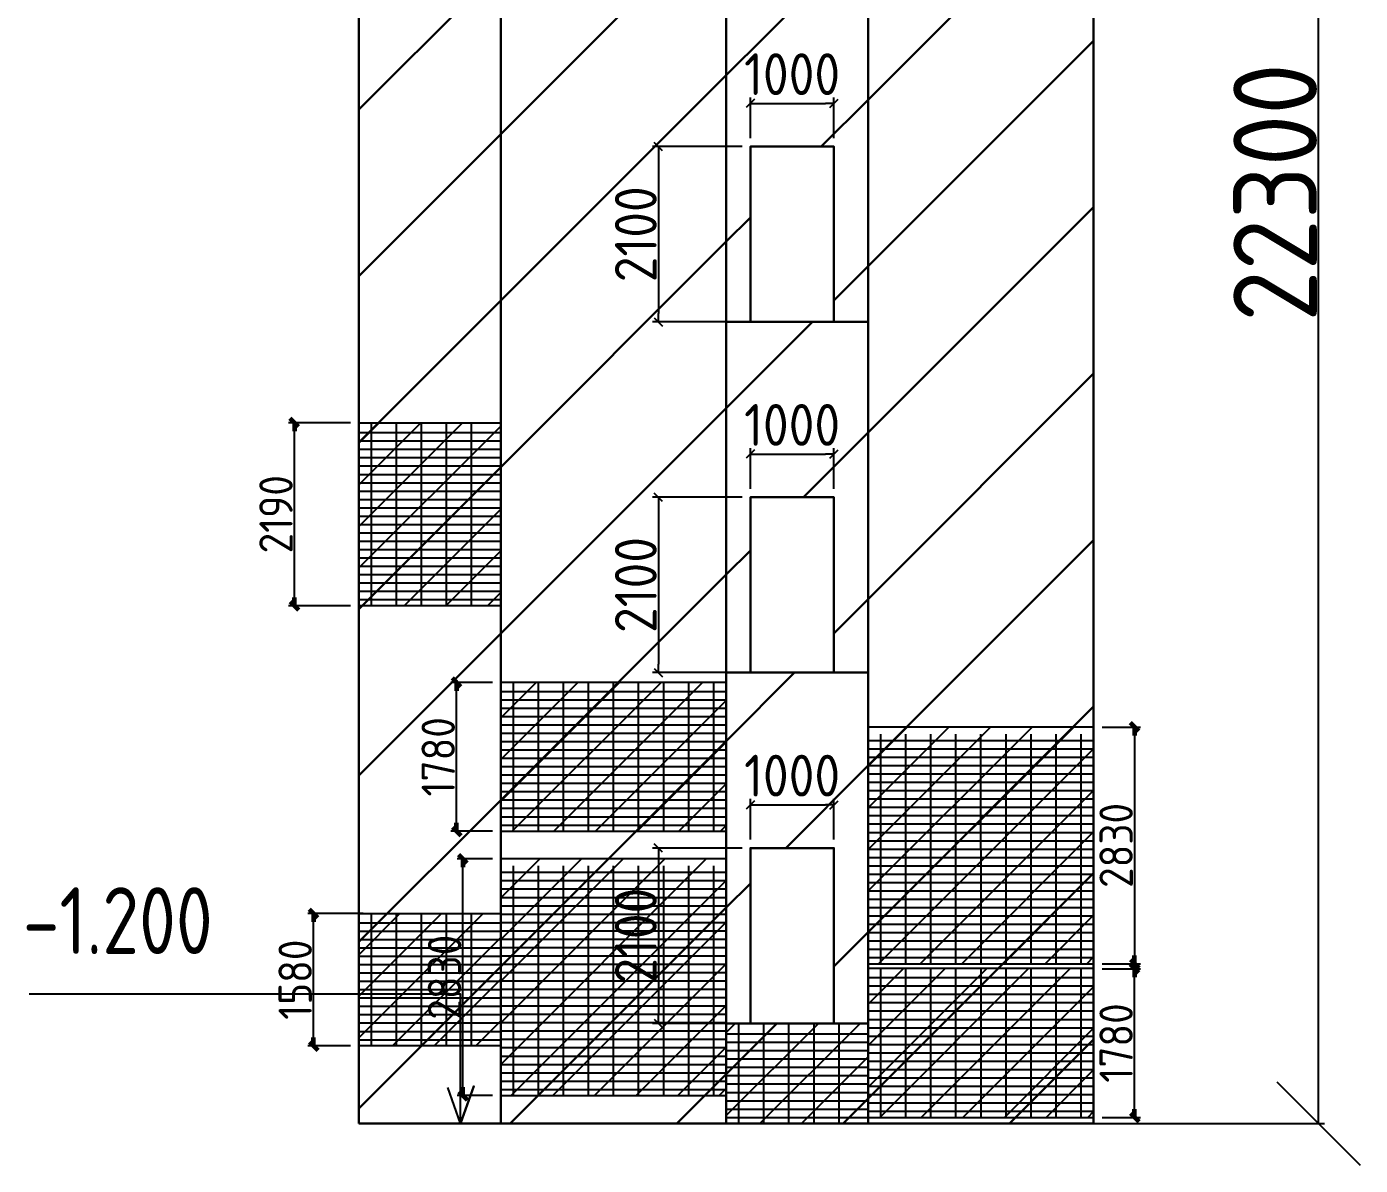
# Model space of a CAD drawing. Header units: millimetres. Extents: x -56773 to 221258, y -262288 to 26541.
# Drawn here: x 205287 to 221258, y -20177 to -6541 of the extents above; entities that cross this region are included whole.
import ezdxf

# ---------------------------------------------------------------- set-up
doc = ezdxf.new("R2010")
doc.units = ezdxf.units.MM
for name, color, linetype, lineweight in [('5.2) Алм резка', 3, 'Continuous', 60), ('5.3) Демонтаж бетона', 1, 'Continuous', 60), ('5.4) Шлифовка лиф шахт НЗ', 6, 'Continuous', 60)]:
    doc.layers.add(name, color=color, linetype=linetype, lineweight=lineweight)
doc.styles.get("Standard").update_dxf_attribs({"font": 'ГОСТ тип А.ttf'})
doc.styles.add('СПДС', font='isocpeur.ttf', dxfattribs={"width": 0.9})
doc.dimstyles.new('Размера А3', dxfattribs={"dimtxt": 200, "dimasz": 100, "dimexe": 70, "dimexo": 100, "dimgap": 20, "dimtad": 1, "dimdec": 0, "dimrnd": 10, "dimzin": 0, "dimdsep": 46, "dimtxsty": 'СПДС', "dimblk": 'ARROWHEAD_6', "dimcen": 1, "dimclrd": 256, "dimclre": 256, "dimclrt": 256, "dimazin": 0, "dimtfac": 1, "dimtdec": 0, "dimtmove": 2, "dimatfit": 3, "dimfxl": 1, "dimtolj": 1, "dimtzin": 0, "dimarcsym": 0})
pattern_1 = [(45, (35380.2, 0), (-996.808, 996.808), [])]

# ---------------------------------------------------------------- blocks, each defined once
blk = doc.blocks.new('ARROWHEAD_6')
at = {"color": 0, "linetype": 'Continuous'}
for p, q in [((-0.5, -0.5), (0.5, 0.5)), ((0, 0), (-1, 0))]:
    blk.add_line(p, q, dxfattribs=at)
blk = doc.blocks.new('*D7072')
at = {"lineweight": -2, "transparency": 16777216}
for p, q in [((213765, 2623), (220828, 2623)), ((220758, -18677), (220758, 1623)), ((213765, -19677), (220828, -19677))]:
    blk.add_line(p, q, dxfattribs=at)
at = {"layer": 'Defpoints', "color": 0, "lineweight": 25, "transparency": 16777216}
for p in [(213665, 2623), (220758, 2623), (213665, -19677)]:
    blk.add_point(p, dxfattribs=at)
at = {"lineweight": -2, "transparency": 16777216, "xscale": 1000, "yscale": 1000, "zscale": 1000}
for p, rotation in [((220758, 2623), 90), ((220758, -19677), 270)]:
    blk.add_blockref('ARROWHEAD_6', p, dxfattribs=dict(at, rotation=rotation))
at = {"lineweight": 25, "transparency": 16777216, "insert": (220238, -8527), "char_height": 1000, "attachment_point": 5, "rotation": 90, "style": 'СПДС'}
blk.add_mtext('\\A1;22300', dxfattribs=at)
blk = doc.blocks.new('*D7089')
at = {"lineweight": -2, "transparency": 16777216}
for p, q in [((213854, -7977), (212782, -7977)), ((212852, -8077), (212852, -9977)), ((213854, -10077), (212782, -10077))]:
    blk.add_line(p, q, dxfattribs=at)
at = {"layer": 'Defpoints', "color": 0, "lineweight": 25, "transparency": 16777216}
for p in [(213954, -7977), (212852, -10077), (213954, -10077)]:
    blk.add_point(p, dxfattribs=at)
at = {"lineweight": -2, "transparency": 16777216, "xscale": 100, "yscale": 100, "zscale": 100}
for p, rotation in [((212852, -7977), 90), ((212852, -10077), 270)]:
    blk.add_blockref('ARROWHEAD_6', p, dxfattribs=dict(at, rotation=rotation))
at = {"lineweight": 25, "transparency": 16777216, "insert": (212582, -9027), "char_height": 500, "attachment_point": 5, "rotation": 90, "style": 'СПДС'}
blk.add_mtext('\\A1;2100', dxfattribs=at)
blk = doc.blocks.new('*D7090')
at = {"lineweight": -2, "transparency": 16777216}
for p, q in [((213954, -7877), (213954, -7390)), ((214054, -7460), (214854, -7460)), ((214954, -7877), (214954, -7390))]:
    blk.add_line(p, q, dxfattribs=at)
at = {"layer": 'Defpoints', "color": 0, "lineweight": 25, "transparency": 16777216}
for p in [(214954, -7460), (213954, -7977), (214954, -7977)]:
    blk.add_point(p, dxfattribs=at)
at = {"lineweight": -2, "transparency": 16777216, "xscale": 100, "yscale": 100, "zscale": 100, "rotation": 180}
blk.add_blockref('ARROWHEAD_6', (213954, -7460), dxfattribs=at)
at = {"lineweight": -2, "transparency": 16777216, "xscale": 100, "yscale": 100, "zscale": 100}
blk.add_blockref('ARROWHEAD_6', (214954, -7460), dxfattribs=at)
at = {"lineweight": 25, "transparency": 16777216, "insert": (214454, -7110), "char_height": 500, "attachment_point": 5, "style": 'СПДС'}
blk.add_mtext('\\A1;1000', dxfattribs=at)
blk = doc.blocks.new('*D7091')
at = {"lineweight": -2, "transparency": 16777216}
for p, q in [((213854, -12177), (212782, -12177)), ((212852, -12277), (212852, -14177)), ((213854, -14277), (212782, -14277))]:
    blk.add_line(p, q, dxfattribs=at)
at = {"layer": 'Defpoints', "color": 0, "lineweight": 25, "transparency": 16777216}
for p in [(213954, -12177), (212852, -14277), (213954, -14277)]:
    blk.add_point(p, dxfattribs=at)
at = {"lineweight": -2, "transparency": 16777216, "xscale": 100, "yscale": 100, "zscale": 100}
for p, rotation in [((212852, -12177), 90), ((212852, -14277), 270)]:
    blk.add_blockref('ARROWHEAD_6', p, dxfattribs=dict(at, rotation=rotation))
at = {"lineweight": 25, "transparency": 16777216, "insert": (212582, -13227), "char_height": 500, "attachment_point": 5, "rotation": 90, "style": 'СПДС'}
blk.add_mtext('\\A1;2100', dxfattribs=at)
blk = doc.blocks.new('*D7092')
at = {"lineweight": -2, "transparency": 16777216}
for p, q in [((213954, -12077), (213954, -11590)), ((214954, -12077), (214954, -11590)), ((214054, -11660), (214854, -11660))]:
    blk.add_line(p, q, dxfattribs=at)
at = {"layer": 'Defpoints', "color": 0, "lineweight": 25, "transparency": 16777216}
for p in [(214954, -11660), (213954, -12177), (214954, -12177)]:
    blk.add_point(p, dxfattribs=at)
at = {"lineweight": -2, "transparency": 16777216, "xscale": 100, "yscale": 100, "zscale": 100, "rotation": 180}
blk.add_blockref('ARROWHEAD_6', (213954, -11660), dxfattribs=at)
at = {"lineweight": -2, "transparency": 16777216, "xscale": 100, "yscale": 100, "zscale": 100}
blk.add_blockref('ARROWHEAD_6', (214954, -11660), dxfattribs=at)
at = {"lineweight": 25, "transparency": 16777216, "insert": (214454, -11310), "char_height": 500, "attachment_point": 5, "style": 'СПДС'}
blk.add_mtext('\\A1;1000', dxfattribs=at)
blk = doc.blocks.new('*D7075')
at = {"lineweight": -2, "transparency": 16777216}
for p, q in [((213854, -16377), (212782, -16377)), ((212852, -16477), (212852, -18377)), ((213854, -18477), (212782, -18477))]:
    blk.add_line(p, q, dxfattribs=at)
at = {"layer": 'Defpoints', "color": 0, "lineweight": 25, "transparency": 16777216}
for p in [(213954, -16377), (212852, -18477), (213954, -18477)]:
    blk.add_point(p, dxfattribs=at)
at = {"lineweight": -2, "transparency": 16777216, "xscale": 100, "yscale": 100, "zscale": 100}
for p, rotation in [((212852, -16377), 90), ((212852, -18477), 270)]:
    blk.add_blockref('ARROWHEAD_6', p, dxfattribs=dict(at, rotation=rotation))
at = {"lineweight": 25, "transparency": 16777216, "insert": (212582, -17427), "char_height": 500, "attachment_point": 5, "rotation": 90, "style": 'СПДС'}
blk.add_mtext('\\A1;2100', dxfattribs=at)
blk = doc.blocks.new('*D7076')
at = {"lineweight": -2, "transparency": 16777216}
for p, q in [((213954, -16277), (213954, -15790)), ((214954, -16277), (214954, -15790)), ((214054, -15860), (214854, -15860))]:
    blk.add_line(p, q, dxfattribs=at)
at = {"layer": 'Defpoints', "color": 0, "lineweight": 25, "transparency": 16777216}
for p in [(214954, -15860), (213954, -16377), (214954, -16377)]:
    blk.add_point(p, dxfattribs=at)
at = {"lineweight": -2, "transparency": 16777216, "xscale": 100, "yscale": 100, "zscale": 100, "rotation": 180}
blk.add_blockref('ARROWHEAD_6', (213954, -15860), dxfattribs=at)
at = {"lineweight": -2, "transparency": 16777216, "xscale": 100, "yscale": 100, "zscale": 100}
blk.add_blockref('ARROWHEAD_6', (214954, -15860), dxfattribs=at)
at = {"lineweight": 25, "transparency": 16777216, "insert": (214454, -15510), "char_height": 500, "attachment_point": 5, "style": 'СПДС'}
blk.add_mtext('\\A1;1000', dxfattribs=at)
blk = doc.blocks.new('*D7145')
at = {"layer": '5.3) Демонтаж бетона', "lineweight": -2, "transparency": 16777216}
for p, q in [((209316, -17162), (208653, -17162)), ((208723, -18647), (208723, -17262)), ((209165, -18747), (208653, -18747))]:
    blk.add_line(p, q, dxfattribs=at)
at = {"layer": 'Defpoints', "color": 0, "lineweight": 25, "transparency": 16777216}
for p in [(208723, -17162), (209416, -17162), (209265, -18747)]:
    blk.add_point(p, dxfattribs=at)
at = {"layer": '5.3) Демонтаж бетона', "lineweight": -2, "transparency": 16777216, "xscale": 100, "yscale": 100, "zscale": 100}
for p, rotation in [((208723, -17162), 90), ((208723, -18747), 270)]:
    blk.add_blockref('ARROWHEAD_6', p, dxfattribs=dict(at, rotation=rotation))
at = {"layer": '5.3) Демонтаж бетона', "lineweight": 25, "transparency": 16777216, "insert": (208503, -17954), "char_height": 400, "attachment_point": 5, "rotation": 90, "style": 'СПДС'}
blk.add_mtext('\\A1;1580', dxfattribs=at)
blk = doc.blocks.new('*D7146')
at = {"layer": '5.3) Демонтаж бетона', "lineweight": -2, "transparency": 16777216}
for p, q in [((209165, -11285), (208423, -11285)), ((208493, -13376), (208493, -11385)), ((209165, -13476), (208423, -13476))]:
    blk.add_line(p, q, dxfattribs=at)
at = {"layer": 'Defpoints', "color": 0, "lineweight": 25, "transparency": 16777216}
for p in [(208493, -11285), (209265, -11285), (209265, -13476)]:
    blk.add_point(p, dxfattribs=at)
at = {"layer": '5.3) Демонтаж бетона', "lineweight": -2, "transparency": 16777216, "xscale": 100, "yscale": 100, "zscale": 100}
for p, rotation in [((208493, -11285), 90), ((208493, -13476), 270)]:
    blk.add_blockref('ARROWHEAD_6', p, dxfattribs=dict(at, rotation=rotation))
at = {"layer": '5.3) Демонтаж бетона', "lineweight": 25, "transparency": 16777216, "insert": (208273, -12380), "char_height": 400, "attachment_point": 5, "rotation": 90, "style": 'СПДС'}
blk.add_mtext('\\A1;2190', dxfattribs=at)
blk = doc.blocks.new('*D7147')
at = {"layer": '5.3) Демонтаж бетона', "lineweight": -2, "transparency": 16777216}
for p, q in [((210865, -14395), (210366, -14395)), ((210436, -16076), (210436, -14495)), ((210865, -16176), (210366, -16176))]:
    blk.add_line(p, q, dxfattribs=at)
at = {"layer": 'Defpoints', "color": 0, "lineweight": 25, "transparency": 16777216}
for p in [(210436, -14395), (210965, -14395), (210965, -16176)]:
    blk.add_point(p, dxfattribs=at)
at = {"layer": '5.3) Демонтаж бетона', "lineweight": -2, "transparency": 16777216, "xscale": 100, "yscale": 100, "zscale": 100}
for p, rotation in [((210436, -14395), 90), ((210436, -16176), 270)]:
    blk.add_blockref('ARROWHEAD_6', p, dxfattribs=dict(at, rotation=rotation))
at = {"layer": '5.3) Демонтаж бетона', "lineweight": 25, "transparency": 16777216, "insert": (210216, -15285), "char_height": 400, "attachment_point": 5, "rotation": 90, "style": 'СПДС'}
blk.add_mtext('\\A1;1780', dxfattribs=at)
blk = doc.blocks.new('*D7148')
at = {"layer": '5.3) Демонтаж бетона', "lineweight": -2, "transparency": 16777216}
for p, q in [((210865, -16507), (210442, -16507)), ((210512, -19242), (210512, -16607)), ((210865, -19342), (210442, -19342))]:
    blk.add_line(p, q, dxfattribs=at)
at = {"layer": 'Defpoints', "color": 0, "lineweight": 25, "transparency": 16777216}
for p in [(210512, -16507), (210965, -16507), (210965, -19342)]:
    blk.add_point(p, dxfattribs=at)
at = {"layer": '5.3) Демонтаж бетона', "lineweight": -2, "transparency": 16777216, "xscale": 100, "yscale": 100, "zscale": 100}
for p, rotation in [((210512, -16507), 90), ((210512, -19342), 270)]:
    blk.add_blockref('ARROWHEAD_6', p, dxfattribs=dict(at, rotation=rotation))
at = {"layer": '5.3) Демонтаж бетона', "lineweight": 25, "transparency": 16777216, "insert": (210292, -17924), "char_height": 400, "attachment_point": 5, "rotation": 90, "style": 'СПДС'}
blk.add_mtext('\\A1;2830', dxfattribs=at)
blk = doc.blocks.new('*D7149')
at = {"layer": '5.3) Демонтаж бетона', "lineweight": -2, "transparency": 16777216}
for p, q in [((218165, -14928), (218624, -14928)), ((218554, -15028), (218554, -17663)), ((218165, -17763), (218624, -17763))]:
    blk.add_line(p, q, dxfattribs=at)
at = {"layer": 'Defpoints', "color": 0, "lineweight": 25, "transparency": 16777216}
for p in [(218065, -14928), (218065, -17763), (218554, -17763)]:
    blk.add_point(p, dxfattribs=at)
at = {"layer": '5.3) Демонтаж бетона', "lineweight": -2, "transparency": 16777216, "xscale": 100, "yscale": 100, "zscale": 100}
for p, rotation in [((218554, -14928), 90), ((218554, -17763), 270)]:
    blk.add_blockref('ARROWHEAD_6', p, dxfattribs=dict(at, rotation=rotation))
at = {"layer": '5.3) Демонтаж бетона', "lineweight": 25, "transparency": 16777216, "insert": (218334, -16346), "char_height": 400, "attachment_point": 5, "rotation": 90, "style": 'СПДС'}
blk.add_mtext('\\A1;2830', dxfattribs=at)
blk = doc.blocks.new('*D7150')
at = {"layer": '5.3) Демонтаж бетона', "lineweight": -2, "transparency": 16777216}
for p, q in [((218165, -17822), (218624, -17822)), ((218554, -19503), (218554, -17922)), ((218165, -19603), (218624, -19603))]:
    blk.add_line(p, q, dxfattribs=at)
at = {"layer": 'Defpoints', "color": 0, "lineweight": 25, "transparency": 16777216}
for p in [(218065, -17822), (218554, -17822), (218065, -19603)]:
    blk.add_point(p, dxfattribs=at)
at = {"layer": '5.3) Демонтаж бетона', "lineweight": -2, "transparency": 16777216, "xscale": 100, "yscale": 100, "zscale": 100}
for p, rotation in [((218554, -17822), 90), ((218554, -19603), 270)]:
    blk.add_blockref('ARROWHEAD_6', p, dxfattribs=dict(at, rotation=rotation))
at = {"layer": '5.3) Демонтаж бетона', "lineweight": 25, "transparency": 16777216, "insert": (218334, -18712), "char_height": 400, "attachment_point": 5, "rotation": 90, "style": 'СПДС'}
blk.add_mtext('\\A1;1780', dxfattribs=at)
blk = doc.blocks.new('*D7167')
at = {"layer": '5.2) Алм резка', "lineweight": -2, "transparency": 16777216}
for p, q in [((209316, -17162), (208653, -17162)), ((208723, -18647), (208723, -17262)), ((209165, -18747), (208653, -18747))]:
    blk.add_line(p, q, dxfattribs=at)
at = {"layer": 'Defpoints', "color": 0, "lineweight": 25, "transparency": 16777216}
for p in [(208723, -17162), (209416, -17162), (209265, -18747)]:
    blk.add_point(p, dxfattribs=at)
at = {"layer": '5.2) Алм резка', "lineweight": -2, "transparency": 16777216, "xscale": 100, "yscale": 100, "zscale": 100}
for p, rotation in [((208723, -17162), 90), ((208723, -18747), 270)]:
    blk.add_blockref('ARROWHEAD_6', p, dxfattribs=dict(at, rotation=rotation))
at = {"layer": '5.2) Алм резка', "lineweight": 25, "transparency": 16777216, "insert": (208503, -17954), "char_height": 400, "attachment_point": 5, "rotation": 90, "style": 'СПДС'}
blk.add_mtext('\\A1;1580', dxfattribs=at)
blk = doc.blocks.new('*D7168')
at = {"layer": '5.2) Алм резка', "lineweight": -2, "transparency": 16777216}
for p, q in [((209165, -11285), (208423, -11285)), ((208493, -13376), (208493, -11385)), ((209165, -13476), (208423, -13476))]:
    blk.add_line(p, q, dxfattribs=at)
at = {"layer": 'Defpoints', "color": 0, "lineweight": 25, "transparency": 16777216}
for p in [(208493, -11285), (209265, -11285), (209265, -13476)]:
    blk.add_point(p, dxfattribs=at)
at = {"layer": '5.2) Алм резка', "lineweight": -2, "transparency": 16777216, "xscale": 100, "yscale": 100, "zscale": 100}
for p, rotation in [((208493, -11285), 90), ((208493, -13476), 270)]:
    blk.add_blockref('ARROWHEAD_6', p, dxfattribs=dict(at, rotation=rotation))
at = {"layer": '5.2) Алм резка', "lineweight": 25, "transparency": 16777216, "insert": (208273, -12380), "char_height": 400, "attachment_point": 5, "rotation": 90, "style": 'СПДС'}
blk.add_mtext('\\A1;2190', dxfattribs=at)
blk = doc.blocks.new('*D7169')
at = {"layer": '5.2) Алм резка', "lineweight": -2, "transparency": 16777216}
for p, q in [((210865, -14395), (210366, -14395)), ((210436, -16076), (210436, -14495)), ((210865, -16176), (210366, -16176))]:
    blk.add_line(p, q, dxfattribs=at)
at = {"layer": 'Defpoints', "color": 0, "lineweight": 25, "transparency": 16777216}
for p in [(210436, -14395), (210965, -14395), (210965, -16176)]:
    blk.add_point(p, dxfattribs=at)
at = {"layer": '5.2) Алм резка', "lineweight": -2, "transparency": 16777216, "xscale": 100, "yscale": 100, "zscale": 100}
for p, rotation in [((210436, -14395), 90), ((210436, -16176), 270)]:
    blk.add_blockref('ARROWHEAD_6', p, dxfattribs=dict(at, rotation=rotation))
at = {"layer": '5.2) Алм резка', "lineweight": 25, "transparency": 16777216, "insert": (210216, -15285), "char_height": 400, "attachment_point": 5, "rotation": 90, "style": 'СПДС'}
blk.add_mtext('\\A1;1780', dxfattribs=at)
blk = doc.blocks.new('*D7170')
at = {"layer": '5.2) Алм резка', "lineweight": -2, "transparency": 16777216}
for p, q in [((210865, -16507), (210442, -16507)), ((210512, -19242), (210512, -16607)), ((210865, -19342), (210442, -19342))]:
    blk.add_line(p, q, dxfattribs=at)
at = {"layer": 'Defpoints', "color": 0, "lineweight": 25, "transparency": 16777216}
for p in [(210512, -16507), (210965, -16507), (210965, -19342)]:
    blk.add_point(p, dxfattribs=at)
at = {"layer": '5.2) Алм резка', "lineweight": -2, "transparency": 16777216, "xscale": 100, "yscale": 100, "zscale": 100}
for p, rotation in [((210512, -16507), 90), ((210512, -19342), 270)]:
    blk.add_blockref('ARROWHEAD_6', p, dxfattribs=dict(at, rotation=rotation))
at = {"layer": '5.2) Алм резка', "lineweight": 25, "transparency": 16777216, "insert": (210292, -17924), "char_height": 400, "attachment_point": 5, "rotation": 90, "style": 'СПДС'}
blk.add_mtext('\\A1;2830', dxfattribs=at)
blk = doc.blocks.new('*D7171')
at = {"layer": '5.2) Алм резка', "lineweight": -2, "transparency": 16777216}
for p, q in [((218165, -14928), (218624, -14928)), ((218554, -15028), (218554, -17663)), ((218165, -17763), (218624, -17763))]:
    blk.add_line(p, q, dxfattribs=at)
at = {"layer": 'Defpoints', "color": 0, "lineweight": 25, "transparency": 16777216}
for p in [(218065, -14928), (218065, -17763), (218554, -17763)]:
    blk.add_point(p, dxfattribs=at)
at = {"layer": '5.2) Алм резка', "lineweight": -2, "transparency": 16777216, "xscale": 100, "yscale": 100, "zscale": 100}
for p, rotation in [((218554, -14928), 90), ((218554, -17763), 270)]:
    blk.add_blockref('ARROWHEAD_6', p, dxfattribs=dict(at, rotation=rotation))
at = {"layer": '5.2) Алм резка', "lineweight": 25, "transparency": 16777216, "insert": (218334, -16346), "char_height": 400, "attachment_point": 5, "rotation": 90, "style": 'СПДС'}
blk.add_mtext('\\A1;2830', dxfattribs=at)
blk = doc.blocks.new('*D7172')
at = {"layer": '5.2) Алм резка', "lineweight": -2, "transparency": 16777216}
for p, q in [((218165, -17822), (218624, -17822)), ((218554, -19503), (218554, -17922)), ((218165, -19603), (218624, -19603))]:
    blk.add_line(p, q, dxfattribs=at)
at = {"layer": 'Defpoints', "color": 0, "lineweight": 25, "transparency": 16777216}
for p in [(218065, -17822), (218554, -17822), (218065, -19603)]:
    blk.add_point(p, dxfattribs=at)
at = {"layer": '5.2) Алм резка', "lineweight": -2, "transparency": 16777216, "xscale": 100, "yscale": 100, "zscale": 100}
for p, rotation in [((218554, -17822), 90), ((218554, -19603), 270)]:
    blk.add_blockref('ARROWHEAD_6', p, dxfattribs=dict(at, rotation=rotation))
at = {"layer": '5.2) Алм резка', "lineweight": 25, "transparency": 16777216, "insert": (218334, -18712), "char_height": 400, "attachment_point": 5, "rotation": 90, "style": 'СПДС'}
blk.add_mtext('\\A1;1780', dxfattribs=at)

msp = doc.modelspace()

# ---------------------------------------------------------------- hatches: boundary and pattern name
at = {"layer": '5.3) Демонтаж бетона', "lineweight": 25, "transparency": 33554687}
h = msp.add_hatch(dxfattribs=at)
h.set_pattern_fill('ANSI31', color=256, scale=111)
h.paths.add_polyline_path([(210964.8437, -13476.2549), (209264.8437, -13476.2549), (209264.8437, -11284.6787), (210964.8437, -11284.6787)])
h = msp.add_hatch(dxfattribs=at)
h.set_pattern_fill('ANSI31', color=256, scale=111)
h.set_pattern_definition([(45, (30980.22, 3063.4), (-249.2021, 249.2021), [])])
h.paths.add_polyline_path([(210964.8437, -16175.8863), (213664.8437, -16175.8863), (213664.8437, -14394.8854), (210964.8437, -14394.8854)])
h = msp.add_hatch(dxfattribs=at)
h.set_pattern_fill('ANSI31', color=256, scale=111)
h.paths.add_polyline_path([(215364.8437, -17763.4404), (218064.8437, -17763.4404), (218064.8437, -14928.4656), (215364.8437, -14928.4656)])
h = msp.add_hatch(dxfattribs=at)
h.set_pattern_fill('ANSI31', color=256, scale=111)
h.set_pattern_definition([(45, (-4400, -1578.45), (-249.2021, 249.2021), [])])
h.paths.add_polyline_path([(210964.8437, -19341.8863), (213664.8437, -19341.8863), (213664.8437, -16506.9115), (210964.8437, -16506.9115)])
h = msp.add_hatch(dxfattribs=at)
h.set_pattern_fill('ANSI31', color=256, scale=111)
h.set_pattern_definition([(45, (35380.22, -4637.77), (-249.2021, 249.2021), [])])
h.paths.add_polyline_path([(210964.8437, -18746.6124), (209264.8437, -18746.6124), (209264.8437, -17162.0723), (210964.8437, -17162.0723)])
h = msp.add_hatch(dxfattribs=at)
h.set_pattern_fill('ANSI31', color=256, scale=111)
h.set_pattern_definition([(45, (35380.22, -363.58), (-249.2021, 249.2021), [])])
h.paths.add_polyline_path([(215364.8437, -19602.8687), (218064.8437, -19602.8687), (218064.8437, -17821.8677), (215364.8437, -17821.8677)])
h = msp.add_hatch(dxfattribs=at)
h.set_pattern_fill('ANSI31', color=256, scale=111)
h.set_pattern_definition([(45, (39780.22, -5568.12), (-249.2021, 249.2021), [])])
h.paths.add_polyline_path([(215364.8437, -19676.9642), (213664.8437, -19676.9642), (213664.8437, -18476.9642), (215364.8437, -18476.9642)])
at = {"layer": '5.4) Шлифовка лиф шахт НЗ', "lineweight": 30, "transparency": 33554687}
h = msp.add_hatch(dxfattribs=at)
h.set_pattern_fill('ANSI31', color=256, scale=444)
h.set_pattern_definition(pattern_1)
h.paths.add_polyline_path([(210964.8437, 2623.0358), (209264.8437, 2623.0358), (209264.8437, -19676.9642), (210964.8437, -19676.9642)])
h = msp.add_hatch(dxfattribs=at)
h.set_pattern_fill('ANSI31', color=256, scale=444)
h.set_pattern_definition(pattern_1)
h.paths.add_polyline_path([(213664.8437, 2623.0358), (210964.8437, 2623.0358), (210964.8437, -19676.9642), (213664.8437, -19676.9642)])
h = msp.add_hatch(dxfattribs=at)
h.set_pattern_fill('ANSI31', color=256, scale=444)
h.set_pattern_definition(pattern_1)
h.paths.add_polyline_path([(218064.8437, 2623.0358), (215364.8437, 2623.0358), (215364.8437, -19676.9642), (218064.8437, -19676.9642)])
h = msp.add_hatch(dxfattribs=at)
h.set_pattern_fill('ANSI31', color=256, scale=444)
h.set_pattern_definition(pattern_1)
h.paths.add_polyline_path([(215364.8437, -5876.9642), (213664.8437, -5876.9642), (213664.8437, -10076.9642), (213953.6263, -10076.9642), (213953.6263, -7976.9642), (214953.6263, -7976.9642), (214953.6263, -10076.9642), (215364.8437, -10076.9642)])
h = msp.add_hatch(dxfattribs=at)
h.set_pattern_fill('ANSI31', color=256, scale=444)
h.set_pattern_definition(pattern_1)
h.paths.add_polyline_path([(215364.8437, -10076.9642), (213664.8437, -10076.9642), (213664.8437, -14276.9642), (213953.6263, -14276.9642), (213953.6263, -12176.9642), (214953.6263, -12176.9642), (214953.6263, -14276.9642), (215364.8437, -14276.9642)])
h = msp.add_hatch(dxfattribs=at)
h.set_pattern_fill('ANSI31', color=256, scale=444)
h.set_pattern_definition(pattern_1)
h.paths.add_polyline_path([(215364.8437, -14276.9642), (213664.8437, -14276.9642), (213664.8437, -18476.9642), (213953.6263, -18476.9642), (213953.6263, -16376.9642), (214953.6263, -16376.9642), (214953.6263, -18476.9642), (215364.8437, -18476.9642)])
h = msp.add_hatch(dxfattribs=at)
h.set_pattern_fill('ANSI31', color=256, scale=444)
h.set_pattern_definition(pattern_1)
h.paths.add_polyline_path([(215364.8437, -18476.9642), (213664.8437, -18476.9642), (213664.8437, -19676.9642), (215364.8437, -19676.9642)])

# ---------------------------------------------------------------- linework, layer by layer
for p, q in [((210964.8437, -19676.9642), (209264.8437, -19676.9642)), ((210964.8437, -19676.9642), (213664.8437, -19676.9642)), ((215364.8437, -19676.9642), (213664.8437, -19676.9642)), ((215364.8437, -19676.9642), (218064.8437, -19676.9642))]:
    msp.add_line(p, q)
at = {"lineweight": 30}
for points in [[(209264.8437, -19676.9642), (218064.8437, -19676.9642), (218064.8437, 2623.0358), (209264.8437, 2623.0358)], [(210964.8437, -19676.9642), (215364.8437, -19676.9642), (215364.8437, 2623.0358), (210964.8437, 2623.0358)], [(213664.8437, -19676.9642), (215364.8437, -19676.9642), (215364.8437, 2623.0358), (213664.8437, 2623.0358)], [(213953.6263, -10076.9642), (214953.6263, -10076.9642), (214953.6263, -7976.9642), (213953.6263, -7976.9642)], [(213953.6263, -14276.9642), (214953.6263, -14276.9642), (214953.6263, -12176.9642), (213953.6263, -12176.9642)], [(213664.8437, -15413.5592), (213664.8437, -15413.5592)], [(213953.6263, -18476.9642), (214953.6263, -18476.9642), (214953.6263, -16376.9642), (213953.6263, -16376.9642)], [(218064.8437, -18840.5415), (218064.8437, -18840.5415)]]:
    msp.add_lwpolyline(points, close=True, dxfattribs=at)
for points in [[(215364.8437, -10076.9642), (213664.8437, -10076.9642)], [(215364.8437, -14276.9642), (213664.8437, -14276.9642)], [(215364.8437, -18476.9642), (213664.8437, -18476.9642)]]:
    msp.add_lwpolyline(points, dxfattribs=at)
at = {"lineweight": 25}
for points in [[(210483.9687, -19676.9642), (210483.9687, -18127.0598), (205315.4997, -18127.0598)], [(210483.9687, -19676.9642), (210643.5628, -19227.0901), (210483.9687, -19676.9642), (210331.1951, -19246.6898)]]:
    msp.add_lwpolyline(points, dxfattribs=at)
at = {"layer": '5.2) Алм резка', "lineweight": 25}
for points in [[(209415.9677, -13476.2549), (209415.9677, -11284.6787)], [(209715.9677, -13476.2549), (209715.9677, -11284.6787)], [(210015.9677, -13476.2549), (210015.9677, -11284.6787)], [(210315.9677, -13476.2549), (210315.9677, -11284.6787)], [(210615.9677, -13476.2549), (210615.9677, -11284.6787)], [(209264.8437, -11402.1593), (210964.8437, -11402.1593)], [(209264.8437, -11502.1593), (210964.8437, -11502.1593)], [(209264.8437, -11602.1593), (210964.8437, -11602.1593)], [(209264.8437, -11702.1593), (210964.8437, -11702.1593)], [(209264.8437, -11802.1593), (210964.8437, -11802.1593)], [(209264.8437, -11902.1593), (210964.8437, -11902.1593)], [(209264.8437, -12002.1593), (210964.8437, -12002.1593)], [(209264.8437, -12102.1593), (210964.8437, -12102.1593)], [(209264.8437, -12202.1593), (210964.8437, -12202.1593)], [(209264.8437, -12302.1593), (210964.8437, -12302.1593)], [(209264.8437, -12402.1593), (210964.8437, -12402.1593)], [(209264.8437, -12502.1593), (210964.8437, -12502.1593)], [(209264.8437, -12602.1593), (210964.8437, -12602.1593)], [(209264.8437, -12702.1593), (210964.8437, -12702.1593)], [(209264.8437, -12802.1593), (210964.8437, -12802.1593)], [(209264.8437, -12902.1593), (210964.8437, -12902.1593)], [(209264.8437, -13002.1593), (210964.8437, -13002.1593)], [(209264.8437, -13102.1593), (210964.8437, -13102.1593)], [(209264.8437, -13202.1593), (210964.8437, -13202.1593)], [(209264.8437, -13302.1593), (210964.8437, -13302.1593)], [(209264.8437, -13402.1593), (210964.8437, -13402.1593)], [(210964.8437, -14501.7908), (213664.8437, -14501.7908)], [(211115.9677, -16175.8863), (211115.9677, -14394.8854)], [(211415.9677, -16175.8863), (211415.9677, -14394.8854)], [(211715.9677, -16175.8863), (211715.9677, -14394.8854)], [(212015.9677, -16175.8863), (212015.9677, -14394.8854)], [(212315.9677, -16175.8863), (212315.9677, -14394.8854)], [(212615.9677, -16175.8863), (212615.9677, -14394.8854)], [(212915.9677, -16175.8863), (212915.9677, -14394.8854)], [(213215.9677, -16175.8863), (213215.9677, -14394.8854)], [(213515.9677, -16175.8863), (213515.9677, -14394.8854)], [(210964.8437, -14601.7908), (213664.8437, -14601.7908)], [(210964.8437, -14701.7908), (213664.8437, -14701.7908)], [(210964.8437, -14801.7908), (213664.8437, -14801.7908)], [(210964.8437, -14901.7908), (213664.8437, -14901.7908)], [(210964.8437, -15001.7908), (213664.8437, -15001.7908)], [(210964.8437, -15101.7908), (213664.8437, -15101.7908)], [(215364.8437, -15089.3449), (218064.8437, -15089.3449)], [(215515.9677, -17763.4404), (215515.6464, -15013.905)], [(215815.9677, -17763.4404), (215815.6464, -15013.905)], [(216115.9677, -17763.4404), (216115.6464, -15013.905)], [(216415.9677, -17763.4404), (216415.6464, -15013.905)], [(216715.9677, -17763.4404), (216715.6464, -15013.905)], [(217015.9677, -17763.4404), (217015.6464, -15013.905)], [(217315.9677, -17763.4404), (217315.6464, -15013.905)], [(217615.9677, -17763.4404), (217615.6464, -15013.905)], [(217915.9677, -17763.4404), (217915.6464, -15013.905)], [(210964.8437, -15201.7908), (213664.8437, -15201.7908)], [(210964.8437, -15301.7908), (213664.8437, -15301.7908)], [(215364.8437, -15189.3449), (218064.8437, -15189.3449)], [(215364.8437, -15289.3449), (218064.8437, -15289.3449)], [(210964.8437, -15401.7908), (213664.8437, -15401.7908)], [(215364.8437, -15389.3449), (218064.8437, -15389.3449)], [(215364.8437, -15489.3449), (218064.8437, -15489.3449)], [(210964.8437, -15501.7908), (213664.8437, -15501.7908)], [(210964.8437, -15601.7908), (213664.8437, -15601.7908)], [(215364.8437, -15589.3449), (218064.8437, -15589.3449)], [(210964.8437, -15701.7908), (213664.8437, -15701.7908)], [(210964.8437, -15801.7908), (213664.8437, -15801.7908)], [(215364.8437, -15689.3449), (218064.8437, -15689.3449)], [(215364.8437, -15789.3449), (218064.8437, -15789.3449)], [(210964.8437, -15901.7908), (213664.8437, -15901.7908)], [(215364.8437, -15889.3449), (218064.8437, -15889.3449)], [(210964.8437, -16001.7908), (213664.8437, -16001.7908)], [(210964.8437, -16101.7908), (213664.8437, -16101.7908)], [(215364.8437, -15989.3449), (218064.8437, -15989.3449)], [(215364.8437, -16089.3449), (218064.8437, -16089.3449)], [(215364.8437, -16189.3449), (218064.8437, -16189.3449)], [(215364.8437, -16289.3449), (218064.8437, -16289.3449)], [(215364.8437, -16389.3449), (218064.8437, -16389.3449)], [(211115.9677, -19341.8863), (211115.6464, -16592.3509)], [(211415.9677, -19341.8863), (211415.6464, -16592.3509)], [(211715.9677, -19341.8863), (211715.6464, -16592.3509)], [(212015.9677, -19341.8863), (212015.6464, -16592.3509)], [(212315.9677, -19341.8863), (212315.6464, -16592.3509)], [(212615.9677, -19341.8863), (212615.6464, -16592.3509)], [(212915.9677, -19341.8863), (212915.6464, -16592.3509)], [(213215.9677, -19341.8863), (213215.6464, -16592.3509)], [(213515.9677, -19341.8863), (213515.6464, -16592.3509)], [(215364.8437, -16489.3449), (218064.8437, -16489.3449)], [(215364.8437, -16589.3449), (218064.8437, -16589.3449)], [(210964.8437, -16667.7908), (213664.8437, -16667.7908)], [(210964.8437, -16767.7908), (213664.8437, -16767.7908)], [(215364.8437, -16689.3449), (218064.8437, -16689.3449)], [(210964.8437, -16867.7908), (213664.8437, -16867.7908)], [(215364.8437, -16789.3449), (218064.8437, -16789.3449)], [(215364.8437, -16889.3449), (218064.8437, -16889.3449)], [(210964.8437, -16967.7908), (213664.8437, -16967.7908)], [(210964.8437, -17067.7908), (213664.8437, -17067.7908)], [(215364.8437, -16989.3449), (218064.8437, -16989.3449)], [(209415.9677, -18746.6124), (209415.9677, -17162.0723)], [(209715.9677, -18746.6124), (209715.9677, -17162.0723)], [(210015.9677, -18746.6124), (210015.9677, -17162.0723)], [(210315.9677, -18746.6124), (210315.9677, -17162.0723)], [(210615.9677, -18746.6124), (210615.9677, -17162.0723)], [(210964.8437, -17167.7908), (213664.8437, -17167.7908)], [(215364.8437, -17089.3449), (218064.8437, -17089.3449)], [(215364.8437, -17189.3449), (218064.8437, -17189.3449)], [(209264.8437, -17272.5169), (210964.8437, -17272.5169)], [(209264.8437, -17372.5169), (210964.8437, -17372.5169)], [(210964.8437, -17267.7908), (213664.8437, -17267.7908)], [(210964.8437, -17367.7908), (213664.8437, -17367.7908)], [(215364.8437, -17289.3449), (218064.8437, -17289.3449)], [(215364.8437, -17389.3449), (218064.8437, -17389.3449)], [(209264.8437, -17472.5169), (210964.8437, -17472.5169)], [(210964.8437, -17467.7908), (213664.8437, -17467.7908)], [(210964.8437, -17567.7908), (213664.8437, -17567.7908)], [(215364.8437, -17489.3449), (218064.8437, -17489.3449)], [(209264.8437, -17572.5169), (210964.8437, -17572.5169)], [(209264.8437, -17672.5169), (210964.8437, -17672.5169)], [(210964.8437, -17667.7908), (213664.8437, -17667.7908)], [(215364.8437, -17589.3449), (218064.8437, -17589.3449)], [(215364.8437, -17689.3449), (218064.8437, -17689.3449)], [(209264.8437, -17772.5169), (210964.8437, -17772.5169)], [(209264.8437, -17872.5169), (210964.8437, -17872.5169)], [(210964.8437, -17767.7908), (213664.8437, -17767.7908)], [(210964.8437, -17867.7908), (213664.8437, -17867.7908)], [(215515.9677, -19602.8687), (215515.9677, -17821.8677)], [(215815.9677, -19602.8687), (215815.9677, -17821.8677)], [(216115.9677, -19602.8687), (216115.9677, -17821.8677)], [(216415.9677, -19602.8687), (216415.9677, -17821.8677)], [(216715.9677, -19602.8687), (216715.9677, -17821.8677)], [(217015.9677, -19602.8687), (217015.9677, -17821.8677)], [(217315.9677, -19602.8687), (217315.9677, -17821.8677)], [(217615.9677, -19602.8687), (217615.9677, -17821.8677)], [(217915.9677, -19602.8687), (217915.9677, -17821.8677)], [(209264.8437, -17972.5169), (210964.8437, -17972.5169)], [(210964.8437, -17967.7908), (213664.8437, -17967.7908)], [(215364.8437, -17928.7732), (218064.8437, -17928.7732)], [(215364.8437, -18028.7732), (218064.8437, -18028.7732)], [(209264.8437, -18072.5169), (210964.8437, -18072.5169)], [(209264.8437, -18172.5169), (210964.8437, -18172.5169)], [(210964.8437, -18067.7908), (213664.8437, -18067.7908)], [(210964.8437, -18167.7908), (213664.8437, -18167.7908)], [(215364.8437, -18128.7732), (218064.8437, -18128.7732)], [(209264.8437, -18272.5169), (210964.8437, -18272.5169)], [(210964.8437, -18267.7908), (213664.8437, -18267.7908)], [(215364.8437, -18228.7732), (218064.8437, -18228.7732)], [(215364.8437, -18328.7732), (218064.8437, -18328.7732)], [(209264.8437, -18372.5169), (210964.8437, -18372.5169)], [(209264.8437, -18472.5169), (210964.8437, -18472.5169)], [(210964.8437, -18367.7908), (213664.8437, -18367.7908)], [(210964.8437, -18467.7908), (213664.8437, -18467.7908)], [(213815.9677, -19676.9642), (213815.9677, -18476.9642)], [(214115.9677, -19676.9642), (214115.9677, -18476.9642)], [(214415.9677, -19676.9642), (214415.9677, -18476.9642)], [(214715.9677, -19676.9642), (214715.9677, -18476.9642)], [(215015.9677, -19676.9642), (215015.9677, -18476.9642)], [(215364.8437, -18428.7732), (218064.8437, -18428.7732)], [(209264.8437, -18572.5169), (210964.8437, -18572.5169)], [(209264.8437, -18672.5169), (210964.8437, -18672.5169)], [(210964.8437, -18567.7908), (213664.8437, -18567.7908)], [(210964.8437, -18667.7908), (213664.8437, -18667.7908)], [(213664.8437, -18602.8687), (215364.8437, -18602.8687)], [(215364.8437, -18528.7732), (218064.8437, -18528.7732)], [(215364.8437, -18628.7732), (218064.8437, -18628.7732)], [(210964.8437, -18767.7908), (213664.8437, -18767.7908)], [(213664.8437, -18702.8687), (215364.8437, -18702.8687)], [(213664.8437, -18802.8687), (215364.8437, -18802.8687)], [(215364.8437, -18728.7732), (218064.8437, -18728.7732)], [(215364.8437, -18828.7732), (218064.8437, -18828.7732)], [(210964.8437, -18867.7908), (213664.8437, -18867.7908)], [(210964.8437, -18967.7908), (213664.8437, -18967.7908)], [(213664.8437, -18902.8687), (215364.8437, -18902.8687)], [(213664.8437, -19002.8687), (215364.8437, -19002.8687)], [(215364.8437, -18928.7732), (218064.8437, -18928.7732)], [(210964.8437, -19067.7908), (213664.8437, -19067.7908)], [(213664.8437, -19102.8687), (215364.8437, -19102.8687)], [(215364.8437, -19028.7732), (218064.8437, -19028.7732)], [(215364.8437, -19128.7732), (218064.8437, -19128.7732)], [(210964.8437, -19167.7908), (213664.8437, -19167.7908)], [(210964.8437, -19267.7908), (213664.8437, -19267.7908)], [(213664.8437, -19202.8687), (215364.8437, -19202.8687)], [(213664.8437, -19302.8687), (215364.8437, -19302.8687)], [(215364.8437, -19228.7732), (218064.8437, -19228.7732)], [(213664.8437, -19402.8687), (215364.8437, -19402.8687)], [(215364.8437, -19328.7732), (218064.8437, -19328.7732)], [(215364.8437, -19428.7732), (218064.8437, -19428.7732)], [(213664.8437, -19502.8687), (215364.8437, -19502.8687)], [(213664.8437, -19602.8687), (215364.8437, -19602.8687)], [(215364.8437, -19528.7732), (218064.8437, -19528.7732)]]:
    msp.add_lwpolyline(points, dxfattribs=at)
at = {"layer": '5.3) Демонтаж бетона', "lineweight": 25}
for points in [[(210964.8437, -13476.2549), (209264.8437, -13476.2549), (209264.8437, -11284.6787), (210964.8437, -11284.6787)], [(210964.8437, -16175.8863), (213664.8437, -16175.8863), (213664.8437, -14394.8854), (210964.8437, -14394.8854)], [(215364.8437, -17763.4404), (218064.8437, -17763.4404), (218064.8437, -14928.4656), (215364.8437, -14928.4656)], [(210964.8437, -19341.8863), (213664.8437, -19341.8863), (213664.8437, -16506.9115), (210964.8437, -16506.9115)], [(210964.8437, -18746.6124), (209264.8437, -18746.6124), (209264.8437, -17162.0723), (210964.8437, -17162.0723)], [(215364.8437, -19602.8687), (218064.8437, -19602.8687), (218064.8437, -17821.8677), (215364.8437, -17821.8677)], [(215364.8437, -19676.9642), (213664.8437, -19676.9642), (213664.8437, -18476.9642), (215364.8437, -18476.9642)]]:
    msp.add_lwpolyline(points, close=True, dxfattribs=at)

# ---------------------------------------------------------------- texts
at = {"lineweight": 30, "insert": (205241.2537, -16846.8058), "char_height": 800, "attachment_point": 1}
msp.add_mtext_dynamic_manual_height_columns('-1.200', width=7.595256, gutter_width=1, heights=[0], dxfattribs=at)

# ---------------------------------------------------------------- dimensions: what is measured, and where the dimension line sits
at = {"lineweight": 25}
for base, p1, p2, override, picture, middle in [((220758.1811, 2623.0358), (213664.8437, -19676.9642), (213664.8437, 2623.0358), {"dimtxt": 1000, "dimasz": 1000}, '*D7072', (220238.1811, -8526.9642)), ((212851.5179, -10076.9642), (213953.6263, -7976.9642), (213953.6263, -10076.9642), {"dimtxt": 500}, '*D7089', (212581.5179, -9026.9642)), ((212851.5179, -14276.9642), (213953.6263, -12176.9642), (213953.6263, -14276.9642), {"dimtxt": 500}, '*D7091', (212581.5179, -13226.9642)), ((212851.5179, -18476.9642), (213953.6263, -16376.9642), (213953.6263, -18476.9642), {"dimtxt": 500}, '*D7075', (212581.5179, -17426.9642))]:
    dim = msp.add_linear_dim(base=base, p1=p1, p2=p2, angle=90, dimstyle='Размера А3', override=override, dxfattribs=at)
    dim.commit()
    dim.dimension.update_dxf_attribs({"geometry": picture, "text_midpoint": middle})
for base, p1, p2, picture, middle in [((214953.6263, -7459.5907), (213953.6263, -7976.9642), (214953.6263, -7976.9642), '*D7090', (214453.6263, -7109.5907)), ((214953.6263, -11659.5907), (213953.6263, -12176.9642), (214953.6263, -12176.9642), '*D7092', (214453.6263, -11309.5907)), ((214953.6263, -15859.5907), (213953.6263, -16376.9642), (214953.6263, -16376.9642), '*D7076', (214453.6263, -15509.5907))]:
    dim = msp.add_linear_dim(base=base, p1=p1, p2=p2, dimstyle='Размера А3', override={"dimtxt": 500}, dxfattribs=at)
    dim.commit()
    dim.dimension.update_dxf_attribs({"geometry": picture, "text_midpoint": middle})
at = {"layer": '5.2) Алм резка', "lineweight": 25}
for base, p1, p2, picture, middle in [((208492.6486, -11284.6787), (209264.8437, -13476.2549), (209264.8437, -11284.6787), '*D7168', (208272.6486, -12380.4668)), ((210435.8671, -14394.8854), (210964.8437, -16175.8863), (210964.8437, -14394.8854), '*D7169', (210215.8671, -15285.3859)), ((218554.1601, -17763.4404), (218064.8437, -14928.4656), (218064.8437, -17763.4404), '*D7171', (218334.1601, -16345.953)), ((210512.4986, -16506.9115), (210964.8437, -19341.8863), (210964.8437, -16506.9115), '*D7170', (210292.4986, -17924.3989)), ((208723.2918, -17162.0723), (209264.8437, -18746.6124), (209415.9677, -17162.0723), '*D7167', (208503.2918, -17954.3423)), ((218554.1601, -17821.8677), (218064.8437, -19602.8687), (218064.8437, -17821.8677), '*D7172', (218334.1601, -18712.3682))]:
    dim = msp.add_linear_dim(base=base, p1=p1, p2=p2, angle=90, dimstyle='Размера А3', override={"dimtxt": 400}, dxfattribs=at)
    dim.commit()
    dim.dimension.update_dxf_attribs({"geometry": picture, "text_midpoint": middle})
at = {"layer": '5.3) Демонтаж бетона', "lineweight": 25}
for base, p1, p2, picture, middle in [((208492.6486, -11284.6787), (209264.8437, -13476.2549), (209264.8437, -11284.6787), '*D7146', (208272.6486, -12380.4668)), ((210435.8671, -14394.8854), (210964.8437, -16175.8863), (210964.8437, -14394.8854), '*D7147', (210215.8671, -15285.3859)), ((218554.1601, -17763.4404), (218064.8437, -14928.4656), (218064.8437, -17763.4404), '*D7149', (218334.1601, -16345.953)), ((210512.4986, -16506.9115), (210964.8437, -19341.8863), (210964.8437, -16506.9115), '*D7148', (210292.4986, -17924.3989)), ((208723.2918, -17162.0723), (209264.8437, -18746.6124), (209415.9677, -17162.0723), '*D7145', (208503.2918, -17954.3423)), ((218554.1601, -17821.8677), (218064.8437, -19602.8687), (218064.8437, -17821.8677), '*D7150', (218334.1601, -18712.3682))]:
    dim = msp.add_linear_dim(base=base, p1=p1, p2=p2, angle=90, dimstyle='Размера А3', override={"dimtxt": 400}, dxfattribs=at)
    dim.commit()
    dim.dimension.update_dxf_attribs({"geometry": picture, "text_midpoint": middle})

doc.saveas('drawing.dxf')
